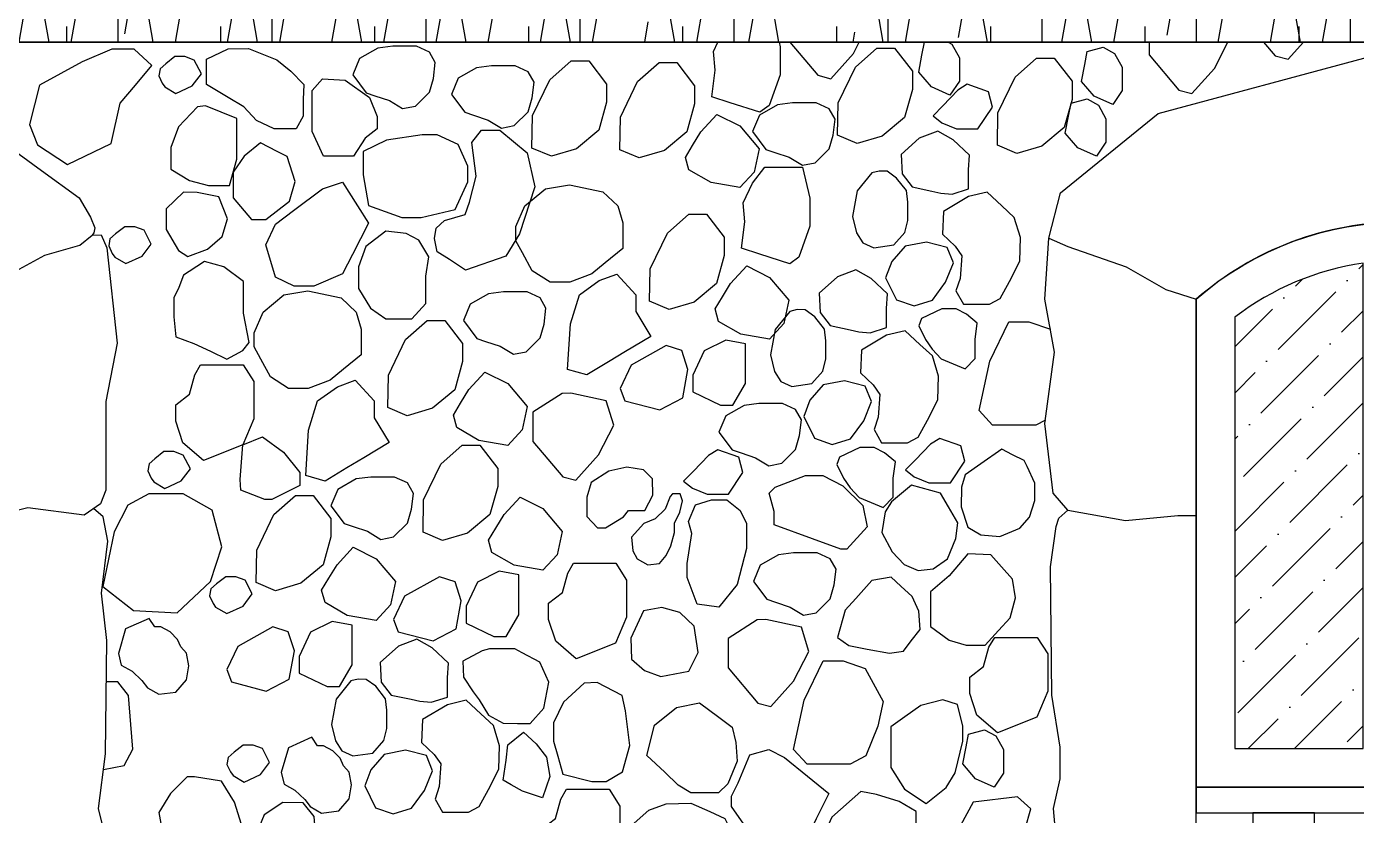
# Model space of a CAD drawing. Header units: millimetres. Extents: x -251401 to 377140, y -30451 to 275830.
# Drawn here: x 12922 to 15512, y -1345 to 190 of the extents above; entities that cross this region are included whole.
import ezdxf

# ---------------------------------------------------------------- set-up
doc = ezdxf.new("R2010")
doc.units = ezdxf.units.MM
for name, color, linetype in [('0-S1', 1, 'Continuous'), ('0-S8', 8, 'Continuous'), ('A-DOORS', 2, 'Continuous'), ('A-HATCH', 8, 'Continuous'), ('A-WALL', 4, 'Continuous'), ('A-WINDOWS', 2, 'Continuous')]:
    doc.layers.add(name, color=color, linetype=linetype)
pattern_1 = [(45, (-15600, 1290.144), (33.67596, 123.47852), [158.75, -31.75, 0, -31.75])]

# ---------------------------------------------------------------- blocks, each defined once
blk = doc.blocks.new('42h24h24h')
at = {"layer": '0-S1'}
blk.add_lwpolyline([(-31, 255, 0.271162), (-25, 243, 1), (-25, 228), (-17, 210), (-25, 192, 1), (-25, 177, 0.271162), (-31, 165), (-60, 105), (-60, 0), (60, 0), (60, 105), (31, 165, 0.271162), (25, 177, 1), (25, 192), (17, 210), (25, 228, 1), (25, 243, 0.271162), (31, 255, 0.271162), (25, 267, 1), (25, 282), (17, 300), (25, 318, 1), (25, 333, 0.178343), (22.9, 503.8, -0.1837), (25, 583, 0.355556), (25, 628, 0.271162), (31, 640, 0.271162), (25, 652, 1), (25, 667), (17, 685), (25, 703, 1), (25, 718, 0.271162), (31, 730, 0.271162), (25, 742, 1), (25, 757), (17, 775), (25, 793, 1), (25, 808, 0.271162), (31, 820), (60, 880), (60, 1000), (-60, 1000), (-60, 880), (-31, 820, 0.271162), (-25, 808, 1), (-25, 793), (-17, 775), (-25, 757, 1), (-25, 742, 0.271162), (-31, 730, 0.271162), (-25, 718, 1), (-25, 703), (-17, 685), (-25, 667, 1), (-25, 652, 0.271162), (-31, 640, 0.271162), (-25, 628, 0.355556), (-25, 583, -0.1837), (-22.9, 503.8, 0.178343), (-25, 333, 1), (-25, 318), (-17, 300), (-25, 282, 1), (-25, 267, 0.271162)], format="xyb", close=True, dxfattribs=at)
for points in [[(-60, 880), (60, 880)], [(-25, 808), (25, 808)], [(-25, 793), (25, 793)], [(-25, 757), (25, 757)], [(-17, 775), (17, 775)], [(-25, 742), (25, 742)], [(-25, 718), (25, 718)], [(-25, 703), (25, 703)], [(17, 685), (-17, 685)], [(-25, 667), (25, 667)], [(25, 652), (-25, 652)], [(-25, 628), (25, 628)], [(-25, 333), (25, 333)], [(-25, 318), (25, 318)], [(-17, 300), (17, 300)], [(25, 282), (-25, 282)], [(-25, 267), (25, 267)], [(25, 243), (-25, 243)], [(-25, 228), (25, 228)], [(-17, 210), (17, 210)], [(-25, 192), (25, 192)], [(-25, 177), (25, 177)], [(-60, 105), (60, 105)]]:
    blk.add_lwpolyline(points, dxfattribs=at)
blk = doc.blocks.new('4H42H')
at = {"layer": 'A-HATCH'}
h = blk.add_hatch(dxfattribs=at)
h.set_pattern_fill('ANSI36', color=256, scale=20)
h.set_pattern_definition(pattern_1)
edge = h.paths.add_edge_path()
edge.add_line((-325, 914.5), (-325, 75))
edge.add_line((-325, 75), (-75, 75))
edge.add_line((-75, 75), (-75, 1019.7))
edge.add_arc((0, 491.7), 533.3, 98.084, 127.5443)
h = blk.add_hatch(dxfattribs=at)
h.set_pattern_fill('ANSI36', color=256, scale=20)
h.set_pattern_definition(pattern_1)
edge = h.paths.add_edge_path()
edge.add_line((325, 914.5), (325, 75))
edge.add_line((325, 75), (75, 75))
edge.add_line((75, 75), (75, 1019.7))
edge.add_arc((0, 491.7), 533.3, 52.4557, 81.916, ccw=False)
at = {"layer": 'A-WINDOWS'}
for points in [[(-400, 950), (-400, 0), (0, 0), (0, 1100, 0.181335)], [(400, 950), (400, 0), (0, 0), (0, 1100, -0.181335)], [(-325, 914.5), (-325, 75), (-75, 75), (-75, 1019.7, 0.129258)], [(325, 914.5), (325, 75), (75, 75), (75, 1019.7, -0.129258)]]:
    blk.add_lwpolyline(points, format="xyb", close=True, dxfattribs=at)
blk = doc.blocks.new('2HH245H')
at = {"layer": '0-S8', "color": 8}
for points in [[(3030.1, 3061.7), (2947.3, 3016), (2927.6, 2939.5), (2943.6, 2900), (3001.7, 2861.7), (3086.9, 2902.5), (3104.2, 2981.5), (3133.9, 3016), (3166, 3054.3), (3131.4, 3086.4), (3088.2, 3086.4)], [(3314.4, 3086.8), (3354.2, 3087.4), (3409.4, 3065.7), (3436.7, 3043.6), (3461.8, 3017.4), (3460.6, 2988.4), (3460.6, 2956), (3447, 2931), (3404.3, 2931), (3370.1, 2947.5), (3345.1, 2974.2), (3314.4, 2992.4), (3272.1, 3017.4), (3272.1, 3044.7), (3272.1, 3066.9)], [(3606.3, 3088.1), (3570.6, 3067.9), (3557.1, 3036.1), (3583.1, 3001.4), (3600.5, 2995.7), (3628.5, 2986.3), (3654.4, 2970.6), (3679.5, 2975.4), (3706.5, 3002.4), (3714.2, 3029.4), (3718, 3060.2), (3706.5, 3080.4), (3681.4, 3091.9), (3635.2, 3091.9)], [(4502.7, 2982), (4536.2, 3051.5), (4578, 3088.4), (4612.5, 3088.4), (4647.1, 3043.4), (4647.1, 3008.1), (4631.8, 2953.5), (4588.4, 2917.3), (4539.4, 2902.9), (4501.6, 2919)], [(5019, 3090.2), (5041, 3078.1), (5055.6, 3051.4), (5055.6, 3005.8), (5037.3, 2978.6), (5001.1, 2994.9), (4976.5, 3023.7), (4982.8, 3056.7), (4987.6, 3081.8)], [(3212.9, 3000.3), (3244.8, 3014.8), (3262.4, 3038.3), (3248.5, 3065.2), (3230.5, 3072), (3211, 3072), (3193, 3058.1), (3181.9, 3048.2), (3179.4, 3034.6), (3186.2, 3020.1), (3191.2, 3012.9)], [(3907.3, 2957), (3940.8, 3026.5), (3982.6, 3063.4), (4017.2, 3063.4), (4051.7, 3018.4), (4051.7, 2983.1), (4036.5, 2928.5), (3993.1, 2892.3), (3944, 2877.9), (3906.3, 2893.9)], [(4078.6, 2953.7), (4112.1, 3023.2), (4153.9, 3060.1), (4188.4, 3060.1), (4223, 3015.1), (4223, 2979.8), (4207.7, 2925.2), (4164.3, 2889.1), (4115.3, 2874.6), (4077.5, 2890.7)], [(4813.7, 2962.3), (4847.2, 3031.8), (4889, 3068.8), (4923.6, 3068.8), (4958.2, 3023.8), (4958.2, 2988.5), (4942.9, 2933.8), (4899.5, 2897.7), (4850.5, 2883.2), (4812.7, 2899.3)], [(3798.5, 3050.1), (3762.8, 3029.9), (3749.4, 2998.1), (3775.4, 2963.5), (3792.7, 2957.7), (3820.7, 2948.4), (3846.7, 2932.7), (3871.7, 2937.5), (3898.7, 2964.4), (3906.4, 2991.4), (3910.3, 3022.2), (3898.7, 3042.4), (3873.6, 3054), (3827.4, 3054)], [(3542.8, 3026), (3589.6, 2992.2), (3604.7, 2955.5), (3604.7, 2931), (3581.7, 2913), (3558.6, 2878.4), (3515.4, 2878.4), (3500.3, 2878.4), (3477.9, 2925.9), (3477.9, 2965.5), (3477.9, 3005.9), (3498.1, 3028.9)], [(4704.4, 2943.1), (4733.1, 2931.3), (4774.8, 2931.3), (4803, 2973.5), (4795.1, 3003.3), (4753.9, 3018), (4735.9, 3006.7), (4706.6, 2976.3), (4687.5, 2956.5)], [(4384.7, 2977.9), (4349.1, 2957.7), (4335.6, 2925.9), (4361.6, 2891.2), (4379, 2885.5), (4407, 2876.1), (4432.9, 2860.4), (4458, 2865.3), (4484.9, 2892.2), (4492.7, 2919.2), (4496.5, 2950), (4484.9, 2970.2), (4459.9, 2981.8), (4413.6, 2981.8)], [(4987.4, 2989.6), (5009.4, 2977.6), (5024.1, 2950.9), (5024.1, 2905.3), (5005.8, 2878.1), (4969.6, 2894.3), (4945, 2923.1), (4951.3, 2956.1), (4956.1, 2981.3)], [(3254.6, 2973.8), (3217.7, 2935.4), (3203.2, 2894.9), (3203.2, 2853), (3239.4, 2830.5), (3276.3, 2821.1), (3316.9, 2821.1), (3331.3, 2872.5), (3331.3, 2922.4), (3331.3, 2951.4), (3270.5, 2976)], [(4266.6, 2959.3), (4311.2, 2937), (4348.6, 2892.5), (4339, 2847.1), (4311.2, 2816.9), (4255, 2826.6), (4211.7, 2851.3), (4205, 2875.7), (4219.2, 2898.9), (4235.3, 2925.3)], [(3716.4, 2717.6), (3719.9, 2738.1), (3736.2, 2753), (3776, 2764.7), (3784.9, 2788.5), (3797.8, 2838.9), (3789.3, 2904.7), (3808, 2928.5), (3843.7, 2928.5), (3897.1, 2884.8), (3911.9, 2818.5), (3881.8, 2727.2), (3855.7, 2683.5), (3776.8, 2656.2), (3745.5, 2676.7), (3721.8, 2692.2)], [(4660.6, 2913.1), (4625.2, 2881.4), (4627.1, 2843.4), (4646.7, 2818.1), (4685.3, 2809.9), (4702.7, 2806.2), (4724.6, 2804.2), (4756.3, 2814.3), (4756.3, 2851.7), (4758.2, 2880.1), (4726.5, 2909.9), (4696.7, 2927)], [(3377.7, 2904.3), (3345.8, 2878.3), (3324.1, 2846.8), (3324.1, 2797.2), (3360.3, 2754.6), (3387.8, 2754.6), (3434.2, 2790.7), (3445, 2829.1), (3429.8, 2877.6), (3410.3, 2887)], [(3622.8, 2909.3), (3577.4, 2886.9), (3577.4, 2841.6), (3588.2, 2781.8), (3653, 2758.8), (3690.5, 2758.8), (3756.8, 2774.6), (3781.3, 2827.9), (3781.3, 2858.9), (3762.5, 2900.6), (3721.5, 2919.3), (3692.6, 2919.3)], [(4320.7, 2750.4), (4317.8, 2787), (4335.8, 2825.7), (4360.1, 2856.5), (4387.4, 2856.5), (4433.3, 2856.5), (4447.6, 2796.3), (4447.6, 2741.8), (4426.1, 2681.7), (4408.2, 2668.8), (4350.1, 2687.4), (4314.3, 2698.9)], [(4568.2, 2845.8), (4539.5, 2810.4), (4530.5, 2761), (4538.4, 2729), (4550.7, 2709.3), (4572.1, 2699.8), (4610.9, 2705.4), (4632.2, 2729.5), (4638.4, 2753.1), (4638.4, 2788.5), (4635.6, 2811), (4616.5, 2835.1), (4598, 2848.6), (4582.2, 2849.2)], [(3406.7, 2642.8), (3388.2, 2705.3), (3406.7, 2745.8), (3442.1, 2772.4), (3498.2, 2814.6), (3537.3, 2827.7), (3566.6, 2781.4), (3588.1, 2747.4), (3556.9, 2687), (3537.3, 2649.2), (3481.2, 2625.2), (3443, 2625.2)], [(3227.5, 2808), (3193.6, 2775.9), (3193.6, 2735.2), (3217.7, 2694.5), (3236.1, 2683.1), (3274.5, 2697.4), (3303.1, 2721.5), (3313.5, 2756.4), (3296.3, 2798.8), (3254.4, 2807.4)], [(3892.5, 2781.3), (3932.5, 2814.7), (3979.4, 2822.6), (4044.4, 2808.9), (4073.3, 2781.5), (4083.4, 2748.3), (4083.4, 2698.5), (4048.8, 2670.3), (4022.8, 2649.2), (3980.2, 2632.8), (3941.9, 2632.8), (3906.5, 2655.2), (3887.7, 2689.8), (3874.9, 2713.5), (3874.9, 2741.1)], [(4756.2, 2799.3), (4707.9, 2770.3), (4705.5, 2726), (4730.4, 2702.7), (4743.3, 2684.1), (4740.1, 2639.9), (4732, 2615.7), (4746.6, 2589.9), (4768.3, 2589.9), (4797.3, 2589.9), (4818.3, 2601.2), (4836, 2634.2), (4856.1, 2673.7), (4857.7, 2719.6), (4845.7, 2759), (4821.5, 2781.6), (4792.9, 2808.2)], [(4136.5, 2658.9), (4170, 2728.4), (4211.8, 2765.3), (4246.3, 2765.3), (4280.9, 2720.3), (4280.9, 2685), (4265.6, 2630.4), (4222.2, 2594.2), (4173.2, 2579.8), (4135.4, 2595.8)], [(3115.4, 2669), (3147.2, 2683.6), (3164.9, 2707.1), (3151, 2734), (3133, 2740.8), (3113.5, 2740.8), (3095.5, 2726.9), (3084.4, 2717), (3081.9, 2703.4), (3088.7, 2688.8), (3093.7, 2681.7)], [(3621.5, 2731.9), (3582.8, 2702.3), (3568.5, 2662.4), (3568.5, 2620.7), (3591.9, 2582.5), (3621.5, 2561.5), (3672.3, 2561.5), (3699.7, 2591.1), (3699.7, 2644.7), (3705.4, 2682.3), (3686, 2714.8), (3661.5, 2727.9)], [(4674.8, 2710.7), (4632.9, 2702.7), (4607.2, 2672.9), (4595.1, 2641.5), (4616, 2598.8), (4650.7, 2586.7), (4686.1, 2598), (4711.9, 2632.6), (4727.2, 2670.5), (4715.1, 2700.2)], [(3218.6, 2622.5), (3208.9, 2602.4), (3208.9, 2565.6), (3212.7, 2526.7), (3247.7, 2513.8), (3280.1, 2498.3), (3312, 2482.9), (3343.5, 2499.6), (3355.2, 2515.7), (3344.2, 2572.7), (3344.2, 2597.3), (3344.2, 2634.1), (3306, 2662.6), (3268.4, 2673), (3238.6, 2653.6), (3227.5, 2646.3)], [(3975.4, 2463.2), (3981, 2551.5), (3998.7, 2608.5), (4037.3, 2635.8), (4071.8, 2648.7), (4108.8, 2608.5), (4108.8, 2575.6), (4137.7, 2527.4), (4088.4, 2497.8), (4055.5, 2478), (4013.1, 2452.6)], [(4324.5, 2664.4), (4369, 2642.2), (4406.4, 2597.6), (4396.9, 2552.3), (4369, 2522.1), (4312.8, 2531.8), (4269.6, 2556.5), (4262.9, 2580.9), (4277.1, 2604.1), (4293.2, 2630.5)], [(4501.1, 2643.3), (4465.6, 2611.6), (4467.5, 2573.7), (4487.1, 2548.4), (4525.7, 2540.1), (4543.1, 2536.4), (4565, 2534.4), (4596.7, 2544.6), (4596.7, 2581.9), (4598.6, 2610.4), (4566.9, 2640.1), (4537.1, 2657.2)], [(3382.8, 2574.5), (3422.8, 2607.9), (3469.7, 2615.8), (3534.7, 2602.1), (3563.6, 2574.7), (3573.7, 2541.5), (3573.7, 2491.7), (3539, 2463.5), (3513, 2442.4), (3470.4, 2426), (3432.1, 2426), (3396.8, 2448.4), (3378, 2483), (3365.1, 2506.7), (3365.1, 2534.3)], [(3821.9, 2610.1), (3786.2, 2589.9), (3772.7, 2558.1), (3798.7, 2523.5), (3816.1, 2517.7), (3844.1, 2508.4), (3870, 2492.7), (3895.1, 2497.5), (3922.1, 2524.4), (3929.8, 2551.4), (3933.6, 2582.2), (3922.1, 2602.4), (3897, 2614), (3850.8, 2614)], [(4408.6, 2576), (4379.9, 2540.7), (4370.9, 2491.2), (4378.8, 2459.2), (4391.1, 2439.5), (4412.5, 2430), (4451.3, 2435.6), (4472.6, 2459.8), (4478.8, 2483.4), (4478.8, 2518.7), (4476, 2541.2), (4456.9, 2565.4), (4438.4, 2578.8), (4422.6, 2579.4)], [(4750, 2464.1), (4769.1, 2484.4), (4769.1, 2521.3), (4773.6, 2553.1), (4752.6, 2570.3), (4732.1, 2581.2), (4704.4, 2581.2), (4664.6, 2562.4), (4659.7, 2548.1), (4672.7, 2521.3), (4685.6, 2502.5), (4703.1, 2483.7)], [(3626.7, 2452.1), (3660.2, 2521.6), (3702, 2558.5), (3736.6, 2558.5), (3771.1, 2513.5), (3771.1, 2478.2), (3755.9, 2423.6), (3712.5, 2387.4), (3663.4, 2373), (3625.7, 2389)], [(4596.6, 2529.5), (4548.3, 2500.5), (4545.9, 2456.2), (4570.8, 2432.9), (4583.7, 2414.4), (4580.5, 2370.1), (4572.5, 2345.9), (4587, 2320.2), (4608.7, 2320.2), (4637.7, 2320.2), (4658.7, 2331.4), (4676.4, 2364.4), (4696.5, 2403.9), (4698.1, 2449.8), (4686.1, 2489.3), (4661.9, 2511.8), (4633.3, 2538.4)], [(4283.6, 2520), (4241.4, 2499.2), (4219.4, 2452), (4219.4, 2419.2), (4273.6, 2393.4), (4297.5, 2393.4), (4322.1, 2435.6), (4322.1, 2483.4), (4322.1, 2513)], [(4167.7, 2509.3), (4099.7, 2471.5), (4078.2, 2426.1), (4087.1, 2402.2), (4155.2, 2384.6), (4199.8, 2407.9), (4209.9, 2462.7), (4197.9, 2499.8)], [(3261, 2471.8), (3343.7, 2471.8), (3364.4, 2439.4), (3364.4, 2367), (3343, 2316.4), (3266.4, 2285.8), (3226.3, 2320.1), (3212.4, 2362.4), (3212.4, 2394.4), (3239.4, 2414.9), (3249.6, 2452.8)], [(3465.6, 2256.3), (3471.3, 2344.7), (3488.9, 2401.7), (3527.5, 2429), (3562.1, 2441.9), (3599, 2401.7), (3599, 2368.8), (3628, 2320.6), (3578.7, 2291), (3545.7, 2271.2), (3503.3, 2245.8)], [(3814.7, 2457.6), (3859.3, 2435.4), (3896.7, 2390.8), (3887.2, 2345.5), (3859.3, 2315.3), (3803.1, 2325), (3759.9, 2349.7), (3753.2, 2374.1), (3767.3, 2397.2), (3783.5, 2423.7)], [(4515.2, 2440.9), (4473.3, 2432.9), (4447.6, 2403.1), (4435.5, 2371.7), (4456.4, 2329), (4491.1, 2316.9), (4526.5, 2328.2), (4552.3, 2362.8), (4567.6, 2400.7), (4555.5, 2430.5)], [(3965.2, 2416), (3908.2, 2379.7), (3908.2, 2322.7), (3966.2, 2254), (3991.6, 2247.5), (4035.9, 2296.5), (4065.6, 2354.5), (4051.1, 2402.1), (3982, 2416.6)], [(4319.4, 2392.9), (4283.7, 2372.7), (4270.2, 2340.9), (4296.2, 2306.3), (4313.6, 2300.5), (4341.6, 2291.2), (4367.5, 2275.5), (4392.6, 2280.3), (4419.6, 2307.2), (4427.3, 2334.2), (4431.1, 2365), (4419.6, 2385.2), (4394.5, 2396.8), (4348.3, 2396.8)], [(3337.7, 2248.9), (3343, 2316.4), (3381.7, 2331.9), (3422.1, 2301.9), (3454.3, 2262.6), (3454.3, 2236.9), (3399.6, 2209.6), (3385.9, 2209.6), (3339.3, 2228.1)], [(3695.1, 2209), (3728.6, 2278.5), (3770.4, 2315.5), (3805, 2315.5), (3839.5, 2270.5), (3839.5, 2235.1), (3824.3, 2180.5), (3780.9, 2144.4), (3731.8, 2129.9), (3694.1, 2146)], [(4218.6, 2231.8), (4247.2, 2220), (4288.9, 2220), (4317.1, 2262.3), (4309.2, 2292.1), (4268.1, 2306.8), (4250, 2295.5), (4220.7, 2265.1), (4201.7, 2245.3)], [(4590.4, 2194.3), (4609.5, 2214.7), (4609.5, 2251.5), (4614, 2283.3), (4593, 2300.5), (4572.5, 2311.4), (4544.8, 2311.4), (4505, 2292.6), (4500.1, 2278.3), (4513.1, 2251.5), (4526, 2232.7), (4543.5, 2214)], [(4650.8, 2253.9), (4679.4, 2242.1), (4721.1, 2242.1), (4749.3, 2284.4), (4741.4, 2314.2), (4700.3, 2328.8), (4682.3, 2317.6), (4653, 2287.2), (4633.9, 2267.4)], [(4821.6, 2308.1), (4780.4, 2279.2), (4749.9, 2257.9), (4742.6, 2233.9), (4741.9, 2195.4), (4754.9, 2156.3), (4780.4, 2141.2), (4817.5, 2137.7), (4856.7, 2154.2), (4875.2, 2175.5), (4885.5, 2207.8), (4885.5, 2241.4), (4870.4, 2274.4), (4865.1, 2286), (4842.2, 2297.1)], [(3191.5, 2231.4), (3223.3, 2246), (3241, 2269.5), (3227.1, 2296.4), (3209.1, 2303.2), (3189.6, 2303.2), (3171.6, 2289.3), (3160.5, 2279.4), (3158, 2265.8), (3164.8, 2251.2), (3169.8, 2244.1)], [(3563.6, 2249.8), (3527.9, 2229.5), (3514.4, 2197.8), (3540.4, 2163.1), (3557.8, 2157.3), (3585.8, 2148), (3611.7, 2132.3), (3636.8, 2137.1), (3663.8, 2164.1), (3671.5, 2191), (3675.3, 2221.8), (3663.8, 2242.1), (3638.7, 2253.6), (3592.5, 2253.6)], [(4056.2, 2265.2), (4021.8, 2243.1), (4013.4, 2214.2), (4013.4, 2176.8), (4034, 2154.7), (4049.3, 2154.7), (4084.4, 2176), (4094.3, 2188.2), (4126.3, 2188.2), (4141.6, 2218), (4140.8, 2250), (4123.3, 2267.5), (4091.3, 2272.9)], [(4379.7, 2233.7), (4438.7, 2256.4), (4472.8, 2256.4), (4512, 2236.5), (4550.4, 2198.1), (4558.9, 2156.8), (4519.8, 2113.4), (4507.7, 2113.4), (4452.9, 2133.4), (4378.2, 2160.5), (4378.2, 2186.7), (4368.2, 2222.2)], [(4645.6, 2237.9), (4606.4, 2205.6), (4594.1, 2185.7), (4587.9, 2145.8), (4607.8, 2108.1), (4631.2, 2083.3), (4658.7, 2071.6), (4687.5, 2075.1), (4715.7, 2094.3), (4731.5, 2134.2), (4735.6, 2164.4), (4717.8, 2195.3), (4702.2, 2222.2)], [(3092.4, 2146.8), (3070.2, 2040.3), (3130.1, 1993.7), (3215.6, 1989.3), (3280, 2050.3), (3302.2, 2117.9), (3283.3, 2188.9), (3226.7, 2221.1), (3160.1, 2221.1), (3119, 2198.9)], [(3370.2, 2111.4), (3403.7, 2180.9), (3445.5, 2217.8), (3480.1, 2217.8), (3514.6, 2172.9), (3514.6, 2137.5), (3499.4, 2082.9), (3456, 2046.8), (3406.9, 2032.3), (3369.2, 2048.4)], [(3883.1, 2214.6), (3927.7, 2192.3), (3965.1, 2147.8), (3955.5, 2102.5), (3927.7, 2072.2), (3871.5, 2081.9), (3828.3, 2106.7), (3821.6, 2131), (3835.7, 2154.2), (3851.9, 2180.7)], [(4175.2, 2215.7), (4166, 2191.3), (4146.2, 2172.2), (4124.1, 2163.1), (4100.4, 2136.4), (4102.7, 2109.7), (4111.1, 2094.5), (4131.7, 2083), (4154.6, 2085.3), (4167.5, 2100.6), (4176.7, 2119.6), (4183.6, 2145.6), (4183.6, 2163.8), (4194.2, 2185.2), (4199.6, 2207.3), (4195, 2221), (4179.8, 2221)], [(4210.9, 2167.2), (4225, 2199.7), (4256.2, 2209.5), (4285.7, 2209.5), (4311.8, 2188.2), (4323.8, 2162.9), (4323.8, 2114.6), (4305.8, 2044.4), (4270.3, 2000.3), (4227.9, 2006.3), (4208.3, 2058), (4208.3, 2085.4), (4217.7, 2143.5)], [(3558.2, 2117), (3602.8, 2094.7), (3640.2, 2050.2), (3630.6, 2004.9), (3602.8, 1974.6), (3546.6, 1984.3), (3503.4, 2009.1), (3496.7, 2033.4), (3510.8, 2056.6), (3527, 2083)], [(4386.6, 2102.3), (4351, 2082.1), (4337.5, 2050.3), (4363.5, 2015.6), (4380.8, 2009.9), (4408.9, 2000.5), (4434.8, 1984.8), (4459.8, 1989.6), (4486.8, 2016.6), (4494.5, 2043.6), (4498.4, 2074.4), (4486.8, 2094.6), (4461.8, 2106.1), (4415.5, 2106.1)], [(4754.9, 2104.4), (4718.5, 2061.2), (4682.7, 2030.2), (4682.7, 1962.9), (4718.5, 1936.1), (4752.2, 1926.5), (4788.6, 1926.5), (4814.7, 1954.7), (4837.9, 1979.7), (4847.7, 2018.6), (4842.2, 2055), (4820.9, 2079), (4800.1, 2102.5)], [(3987.2, 2085.7), (4069.9, 2085.7), (4090.6, 2053.2), (4090.6, 1980.9), (4069.2, 1930.3), (3992.6, 1899.7), (3952.5, 1934), (3938.7, 1976.2), (3938.7, 2008.3), (3965.7, 2028.7), (3975.9, 2066.6)], [(3311.8, 1987.9), (3343.7, 2002.5), (3361.3, 2026), (3347.4, 2052.9), (3329.4, 2059.7), (3309.9, 2059.7), (3292, 2045.8), (3280.8, 2035.9), (3278.3, 2022.3), (3285.1, 2007.7), (3290.1, 2000.6)], [(3726.3, 2059.4), (3658.3, 2021.6), (3636.9, 1976.3), (3645.7, 1952.4), (3713.8, 1934.7), (3758.5, 1958), (3768.6, 2012.8), (3756.6, 2049.9)], [(3842.3, 2070.1), (3800.1, 2049.3), (3778, 2002.1), (3778, 1969.4), (3832.2, 1943.5), (3856.1, 1943.5), (3880.7, 1985.7), (3880.7, 2033.6), (3880.7, 2063.2)], [(4567.9, 2052.1), (4537.1, 2017.5), (4516.3, 1994.2), (4501.4, 1941.4), (4523.6, 1926), (4559.2, 1918.3), (4602.6, 1910.6), (4629.6, 1914.4), (4645, 1934.7), (4662, 1957), (4659.4, 1992.4), (4646.9, 2021.3), (4624.8, 2041.5), (4605.9, 2058.8)], [(4098.9, 1939.8), (4100.2, 1899.3), (4125.6, 1876.9), (4157.1, 1865.4), (4211.6, 1875.7), (4229.7, 1912), (4221.9, 1963.4), (4194, 1990.1), (4158.9, 1999.7), (4123.2, 1993.1)], [(3160.8, 1978.6), (3114.9, 1957.9), (3100.9, 1910.2), (3106.5, 1887.3), (3127.8, 1875.5), (3146.8, 1857.6), (3157.5, 1843.6), (3179.4, 1830.7), (3213, 1835.2), (3233.2, 1858.7), (3237.7, 1886.2), (3233.2, 1910.8), (3222.5, 1923.1), (3215.8, 1937.7), (3201.8, 1952.3), (3183.3, 1961.8), (3171.5, 1961.8)], [(3517.4, 1972.5), (3475.2, 1951.7), (3453.1, 1904.5), (3453.1, 1871.7), (3507.3, 1845.9), (3531.2, 1845.9), (3555.8, 1888.1), (3555.8, 1936), (3555.8, 1965.6)], [(4345.1, 1975.6), (4288.1, 1939.3), (4288.1, 1882.3), (4346.1, 1813.6), (4371.5, 1807.1), (4415.7, 1856.1), (4445.4, 1914.1), (4430.9, 1961.7), (4361.8, 1976.2)], [(3401.4, 1961.8), (3333.4, 1924), (3312, 1878.7), (3320.8, 1854.7), (3388.9, 1837.1), (3433.6, 1860.4), (3443.7, 1915.2), (3431.7, 1952.3)], [(3646.1, 1924.2), (3610.6, 1892.6), (3612.5, 1854.6), (3632.2, 1829.3), (3670.8, 1821.1), (3688.1, 1817.4), (3710, 1815.4), (3741.7, 1825.5), (3741.7, 1862.8), (3743.6, 1891.3), (3711.9, 1921), (3682.2, 1938.1)], [(3809.3, 1915.1), (3771.7, 1895.1), (3773.2, 1864), (3791.7, 1835.5), (3803.3, 1819.9), (3821.8, 1790.4), (3850.4, 1774.8), (3878, 1773.8), (3902.5, 1773.8), (3929.1, 1803.9), (3939.1, 1854.5), (3921.6, 1893.6), (3887.5, 1911.6), (3872.7, 1919.4), (3823.3, 1919.4)], [(4807.5, 1941.6), (4890.2, 1941.6), (4910.9, 1909.2), (4910.9, 1836.9), (4889.5, 1786.3), (4812.9, 1755.6), (4772.8, 1789.9), (4758.9, 1832.2), (4758.9, 1864.3), (4785.9, 1884.7), (4796.1, 1922.6)], [(4415.8, 1723.3), (4436.7, 1819.2), (4473.4, 1895.9), (4512.6, 1895.9), (4555.4, 1881.1), (4590.3, 1816.5), (4579.8, 1768.6), (4556.2, 1711.1), (4525.7, 1694.5), (4462, 1694.5), (4442, 1694.5)], [(3553.6, 1857), (3524.9, 1821.6), (3515.9, 1772.2), (3523.8, 1740.1), (3536.2, 1720.5), (3557.5, 1710.9), (3596.3, 1716.5), (3617.7, 1740.7), (3623.9, 1764.3), (3623.9, 1799.7), (3621, 1822.1), (3601.9, 1846.3), (3583.4, 1859.8), (3567.7, 1860.3)], [(4008.2, 1852.5), (3967.6, 1815.7), (3948.5, 1775.1), (3948.5, 1739.6), (3956.8, 1710.4), (3966.3, 1675.5), (4022.8, 1661), (4050.7, 1661), (4082.5, 1680), (4097.1, 1731.4), (4088.2, 1798.6), (4081.8, 1828.4), (4033, 1853.8)], [(3741.7, 1810.4), (3693.3, 1781.5), (3690.9, 1737.2), (3715.9, 1713.8), (3728.8, 1695.3), (3725.5, 1651), (3717.5, 1626.9), (3732, 1601.1), (3753.7, 1601.1), (3782.7, 1601.1), (3803.7, 1612.4), (3821.4, 1645.4), (3841.6, 1684.8), (3843.2, 1730.7), (3831.1, 1770.2), (3806.9, 1792.7), (3778.4, 1819.3)], [(4145.2, 1770.7), (4187.8, 1805.1), (4232.5, 1814.2), (4270.2, 1786.3), (4296, 1767.1), (4303.6, 1736.8), (4305.7, 1700.5), (4292.5, 1667.8), (4287.9, 1656.4), (4269.5, 1639.2), (4245, 1639.2), (4215.7, 1639.2), (4191.3, 1653.8), (4164.8, 1678.9), (4130.1, 1711.8)], [(4605.2, 1688.5), (4631.5, 1646), (4674.1, 1618.1), (4712.8, 1649.1), (4730.6, 1677.7), (4745.3, 1739.6), (4745.3, 1769), (4735.3, 1810.8), (4706.6, 1820.1), (4663.3, 1809.2), (4632.3, 1786.8), (4605.4, 1767.3)], [(4787.9, 1761.7), (4809.9, 1749.7), (4824.6, 1723), (4824.6, 1677.4), (4806.3, 1650.2), (4770.1, 1666.4), (4745.5, 1695.2), (4751.7, 1728.2), (4756.6, 1753.4)], [(3477.7, 1747.2), (3431.8, 1726.5), (3417.8, 1678.8), (3423.4, 1655.9), (3444.7, 1644.1), (3463.7, 1626.2), (3474.4, 1612.2), (3496.2, 1599.3), (3529.9, 1603.8), (3550.1, 1627.3), (3554.6, 1654.7), (3550.1, 1679.4), (3539.4, 1691.7), (3532.7, 1706.3), (3518.7, 1720.9), (3500.2, 1730.4), (3488.4, 1730.4)], [(3859, 1732.6), (3890.1, 1756.8), (3914.3, 1734.5), (3934.6, 1708.5), (3940.9, 1670.5), (3926.9, 1629.2), (3887.8, 1642.5), (3866, 1654.6), (3850.2, 1663.4), (3855.9, 1702.8)], [(3345.8, 1660), (3377.7, 1674.6), (3395.3, 1698.1), (3381.4, 1725), (3363.4, 1731.8), (3343.9, 1731.8), (3326, 1717.9), (3314.8, 1708), (3312.3, 1694.4), (3319.1, 1679.8), (3324.1, 1672.7)], [(3660.3, 1721.9), (3618.4, 1713.8), (3592.6, 1684), (3580.5, 1652.6), (3601.5, 1609.9), (3636.1, 1597.9), (3671.6, 1609.1), (3697.3, 1643.8), (3712.6, 1681.6), (3700.6, 1711.4)], [(4330.3, 1712.7), (4367.8, 1723.2), (4398.1, 1707.6), (4442.8, 1671.4), (4484.7, 1637.6), (4460, 1588.7), (4451.1, 1571.1), (4405.4, 1539.7), (4378.4, 1534.8), (4335.5, 1553.8), (4319, 1577.7), (4295, 1612.3), (4295, 1632.8), (4307.9, 1658.5)], [(3202.5, 1637.6), (3179.4, 1601), (3189.7, 1543.9), (3221.8, 1513.7), (3268.7, 1475.8), (3301.5, 1479), (3330.4, 1506.6), (3347.1, 1556.7), (3327.2, 1620.9), (3301.5, 1661.4), (3248.8, 1670.4), (3234.7, 1670.4)], [(3973.7, 1645.8), (4056.4, 1645.8), (4077.1, 1613.3), (4077.1, 1541), (4055.7, 1490.4), (3979.1, 1459.8), (3939, 1494.1), (3925.1, 1536.3), (3925.1, 1568.4), (3952.1, 1588.8), (3962.3, 1626.7)], [(4546.7, 1641.5), (4490.5, 1591.6), (4471.1, 1549), (4470.3, 1501.1), (4502.9, 1464.7), (4543.1, 1449.2), (4597.3, 1453.9), (4626.8, 1483.3), (4646.1, 1522.7), (4654.6, 1570.7), (4654.6, 1602.4), (4621.3, 1621.8), (4577.2, 1635.7)], [(3421.1, 1620), (3384.5, 1596.1), (3358.9, 1533.4), (3360, 1492.9), (3392, 1459.8), (3423.3, 1447.3), (3473.5, 1457), (3490.1, 1488.3), (3486.7, 1536.2), (3482.1, 1592.6), (3461, 1619.4)], [(4134, 1605.5), (4167.4, 1617.9), (4215.7, 1619.1), (4252.9, 1602.4), (4282, 1589.3), (4299.3, 1554.1), (4317.3, 1519.5), (4321, 1486.7), (4313.6, 1460.7), (4304.3, 1446.5), (4280.1, 1425.4), (4243, 1419.8), (4220.7, 1419.8), (4187.2, 1436.6), (4147.1, 1456.6), (4127.2, 1484.2), (4106.7, 1512.6), (4087.7, 1538.9), (4087.7, 1564.6)], [(4852, 1631.4), (4765.6, 1620.6), (4740.7, 1575.2), (4727.8, 1531), (4728.8, 1490), (4739.6, 1438.1), (4763.4, 1396.1), (4821.7, 1383.1), (4856.3, 1387.4), (4885.5, 1432.8), (4885.5, 1487.8), (4858.5, 1533.1), (4867.1, 1568.8), (4877.9, 1607.6)]]:
    blk.add_lwpolyline(points, close=True, dxfattribs=at)
for points in [[(4387.6, 3100), (4389.7, 3091.1), (4389.7, 3036.6), (4368.2, 2976.5), (4350.3, 2963.6), (4292.2, 2982.2), (4256.5, 2993.7), (4262.8, 3045.2), (4260, 3081.8), (4268.4, 3100)], [(4408.2, 3100), (4462.7, 3035.5), (4488.1, 3028.9), (4532.3, 3078), (4543.6, 3100)], [(4716.8, 3100), (4723.9, 3096.1), (4738.6, 3069.4), (4738.6, 3023.9), (4720.2, 2996.6), (4684.1, 3012.9), (4659.4, 3041.7), (4665.7, 3074.7), (4670.5, 3099.9), (4671.1, 3100)], [(5108, 3100), (5108, 3075.1), (5166, 3006.3), (5191.4, 2999.8), (5235.6, 3048.8), (5261.8, 3100)], [(5330.9, 3100), (5353.4, 3073.4), (5378.8, 3066.8), (5408.7, 3100)], [(4906.1, 2364.6), (4887.3, 2354.4), (4823.6, 2354.4), (4803.5, 2354.4), (4777.4, 2383.2), (4798.3, 2479.1), (4835, 2555.8), (4874.2, 2555.8), (4915.9, 2541.4)], [(3072, 1684.7), (3112.2, 1692.5), (3128.7, 1723.8), (3125.3, 1771.7), (3120.8, 1828.2), (3099.6, 1854.9), (3077.6, 1855.3)]]:
    blk.add_lwpolyline(points, dxfattribs=at)
blk = doc.blocks.new('4H24H4H')
at = {"layer": '0-S8'}
h = blk.add_hatch(dxfattribs=at)
h.set_pattern_fill('GOST_WOOD', color=8, scale=100, angle=10)
h.set_pattern_definition([(100, (-23633.05, -4203.74), (590.885, 104.189), [1000, -200]), (100, (-23401.36, -4366), (590.885, 104.189), [600, -150, 300, -150]), (100, (-23152.3, -4626.7), (590.885, 104.189), [1000, -200])])
edge = h.paths.add_edge_path()
edge.add_line((850, -100), (400, -200))
edge.add_line((400, -200), (400, -2900))
edge.add_line((400, -2900), (7600, -2900))
edge.add_line((7600, -2900), (7600, -200))
edge.add_arc((7150, -1162.5), 1062.5, 64.9424, 90)
edge.add_line((7150, -100), (6700, -200))
edge.add_line((6700, -200), (6250, -100))
edge.add_line((6250, -100), (5800, -200))
edge.add_line((5800, -200), (5350, -100))
edge.add_line((5350, -100), (4900, -200))
edge.add_line((4900, -200), (4450, -100))
edge.add_line((4450, -100), (4000, -200))
edge.add_line((4000, -200), (3550, -100))
edge.add_arc((3550, -1162.5), 1062.5, 90, 115.0576)
edge.add_arc((2650, -1162.5), 1062.5, 64.9424, 90)
edge.add_line((2650, -100), (2200, -200))
edge.add_line((2200, -200), (1750, -100))
edge.add_line((1750, -100), (1300, -200))
edge.add_line((1300, -200), (850, -100))
h = blk.add_hatch(dxfattribs=at)
h.set_pattern_fill('GOST_WOOD', color=8, scale=50, angle=350)
h.set_pattern_definition([(80, (-10000, -3059.86), (295.4423, -52.0945), [500, -100]), (80, (-9918.88, -3175.7), (295.4423, -52.0945), [300, -75, 150, -75]), (80, (-9846.45, -3340.8), (295.4423, -52.0945), [500, -100])])
h.paths.add_polyline_path([(400, -200), (850, -100), (1300, -200), (1750, -100), (2200, -200), (2650, -100), (3100, -200), (3550, -100), (4000, -200), (4450, -100), (4900, -200), (5350, -100), (5800, -200), (6250, -100), (6700, -200), (7150, -100), (7600, -200), (7600, -2900), (400, -2900)])
h = blk.add_hatch(dxfattribs=at)
h.set_pattern_fill('GOST_WOOD', color=8, scale=50)
h.set_pattern_definition([(90, (-10000, -3059.86), (300, -2e-14), [500, -100]), (90, (-9900, -3159.86), (300, -2e-14), [300, -75, 150, -75]), (90, (-9800, -3309.86), (300, -2e-14), [500, -100])])
h.paths.add_polyline_path([(850, -100), (400, -200), (400, -2900), (7600, -2900), (7600, -200), (7150, -100), (6700, -200), (6250, -100), (5800, -200), (5350, -100), (4900, -200), (4450, -100), (4000, -200), (3550, -100), (3100, -200), (2650, -100), (2200, -200), (1750, -100), (1300, -200)])
at = {"layer": 'A-WALL', "color": 3}
blk.add_lwpolyline([(400, -200), (850, -100), (1300, -200), (1750, -100), (2200, -200), (2650, -100), (3100, -200), (3550, -100), (4000, -200), (4450, -100), (4900, -200), (5350, -100), (5800, -200), (6250, -100), (6700, -200), (7150, -100), (7600, -200), (7600, -2900), (400, -2900)], close=True, dxfattribs=at)

msp = doc.modelspace()

# ---------------------------------------------------------------- linework, layer by layer
at = {"layer": 'A-DOORS', "color": 1}
msp.add_lwpolyline([(15200, -1340.144), (16000, -1340.144), (16000, -1290.144), (15200, -1290.144)], close=True, dxfattribs=at)
at = {"layer": 'A-WALL'}
msp.add_lwpolyline([(10000, 959.856), (10400, 959.856), (10400, 159.856), (17600, 159.856), (17600, 959.856), (18000, 959.856), (18000, -2940.144), (10000, -2940.144)], close=True, dxfattribs=at)
at = {"layer": 'A-WALL', "color": 1}
for points in [[(14913.167, -221.345), (14935.762, -133.261), (15125.607, 21.145), (15526.319, 128.826), (15606.604, 122.284), (15602.803, 100.609), (15595.657, 59.856), (15582.303, -153.997), (15594.356, -185.284), (15594.4, -190.17)], [(11541.928, -213.299), (11538.526, -199.695), (11544.409, -182.864), (11618.602, -119.238), (11671.553, -106.009), (11739.729, -37.877), (11893.365, 19.766), (12053.036, 55.689), (12247.573, 91.416), (12404.594, 90.675), (12642.141, 61.557), (12715.248, 14.825), (12853.794, -18.992), (12951.353, -90.234), (13024.224, -143.447), (13046.673, -180.684), (13055.136, -201.546), (13052.979, -211.311), (13050, -215.734)], [(12800, -340.144), (12957.449, -254.714), (13025.924, -235.399), (13050, -215.734), (13067.141, -215.374), (13078.638, -240.267), (13098.219, -425.849), (13076.443, -539.321), (13076.443, -643.467), (13076.443, -711.861), (13065.867, -738.519), (13034.484, -760.537), (12924.31, -746.568), (12862.237, -761.885), (12816.521, -757.326), (12800, -755.679)], [(14950, -750.792), (14921.566, -718.192), (14905.156, -582.308), (14924.08, -443.649), (14905.156, -340.286), (14913.167, -221.345), (14950, -237.91), (15063.342, -277.508), (15140.543, -321.584), (15200, -340.144)], [(12800, -1581.064), (12868.365, -1584.464), (12947.261, -1584.464), (13007.488, -1571.223), (13067.321, -1580.213), (13080.019, -1548.489), (13064.185, -1456.235), (13074.989, -1384.371), (13062.001, -1331.714), (13075.9, -1225.403), (13078.555, -1004.572), (13067.752, -912.809), (13080.576, -811.345), (13071.384, -764.198), (13052.29, -748.045)], [(14950, -1549.381), (14938.45, -1516.416), (14921.778, -1331.431), (14934.814, -1273.66), (14934.814, -1212.294), (14918.864, -1111.079), (14916.294, -861.375), (14927.275, -782.556), (14932.325, -766.632), (14950, -750.792), (15062.16, -771.086), (15164.431, -761.514), (15200, -761.514)]]:
    msp.add_lwpolyline(points, dxfattribs=at)
at = {"layer": 'A-WALL'}
msp.add_lwpolyline([(15200, -340.144, -0.375), (16000, -340.144), (16000, -2340.144), (15200, -2340.144)], format="xyb", close=True, dxfattribs=at)

# ---------------------------------------------------------------- block references
at = {"layer": 'A-DOORS'}
msp.add_blockref('42h24h24h', (15370, -2340.144), dxfattribs=at)
at = {"layer": 'A-WALL'}
for name, p in [('4H24H4H', (10000, 3059.856)), ('2HH245H', (10000, -2940.144))]:
    msp.add_blockref(name, p, dxfattribs=at)
at = {"layer": 'A-WINDOWS'}
msp.add_blockref('4H42H', (15600, -1290.144), dxfattribs=at)

doc.saveas('drawing.dxf')
